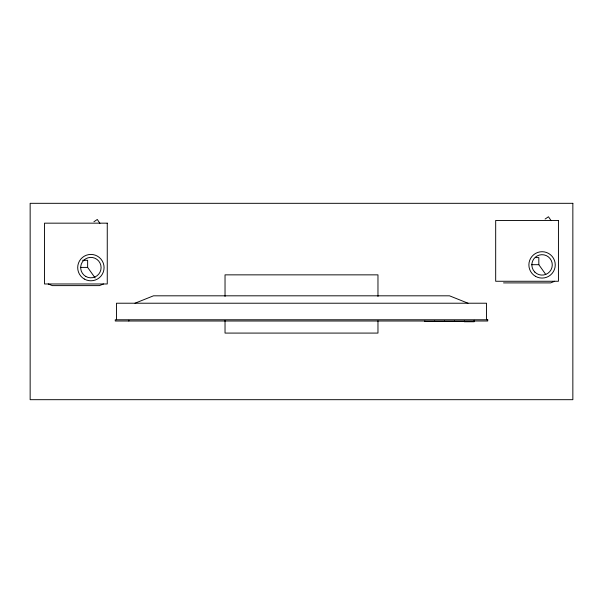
<?xml version="1.0" encoding="UTF-8"?>
<svg xmlns="http://www.w3.org/2000/svg" width="603" height="603" viewBox="0 0 603 603"><rect width="100%" height="100%" fill="white"/><g stroke="black" fill="none" stroke-linecap="round" stroke-linejoin="round"><path stroke-width="0.9" d="M93.917 221.761L97.279 219.469L99.925 223.351M545.097 219.047L548.459 216.763L551.104 220.638M103.49 283.975L99.405 285.618L52.355 285.618L48.27 283.975M554.677 281.262L550.584 282.905L503.535 282.905M134.989 303.219L153.494 295.817L449.506 295.817L468.011 303.219M535.381 257.579L538.826 257.579L538.826 264.687L545.775 274.478M82.573 260.292L87.639 260.292L87.639 267.4L95.131 277.945M531.522 264.687L538.826 264.687M80.342 267.4L87.639 267.4M464.31 321.497L424.844 321.497L424.844 321.007M486.508 319.771L486.508 303.219L116.492 303.219L116.492 319.771M474.177 320.268L474.177 321.746L464.31 321.746L464.31 321.007M454.443 321.007L454.443 321.497M444.577 321.007L444.577 321.497M434.71 321.007L434.71 321.497M377.968 296.45L377.968 274.855L225.032 274.855L225.032 296.45M377.968 320.871L377.968 333.082L225.032 333.082L225.032 320.389M128.823 320.268L128.823 321.007M572.85 203.317L30.15 203.317L30.15 399.683L572.85 399.683L572.85 203.317M558.438 220.449L495.681 220.449L495.681 281.262L558.438 281.262L558.438 220.449M107.259 223.163L44.501 223.163L44.501 283.975L107.259 283.975L107.259 223.163M487.744 319.771L115.256 319.771L115.256 321.007L487.744 321.007L487.744 319.771M84.292 279.023A13.183 13.183 0 0 0 104.07 267.611A13.183 13.183 0 0 0 84.292 256.192A13.183 13.183 0 0 0 84.292 279.023M85.777 276.445A10.206 10.206 0 0 0 101.093 267.611A10.206 10.206 0 0 0 85.777 258.77A10.206 10.206 0 0 0 85.777 276.445M534.846 272.111A10.206 10.206 0 0 0 551.926 267.536A10.206 10.206 0 0 0 539.421 255.039A10.206 10.206 0 0 0 534.846 272.111M535.472 276.31A13.183 13.183 0 0 0 555.25 264.898A13.183 13.183 0 0 0 535.472 253.479A13.183 13.183 0 0 0 535.472 276.31"/></g></svg>
